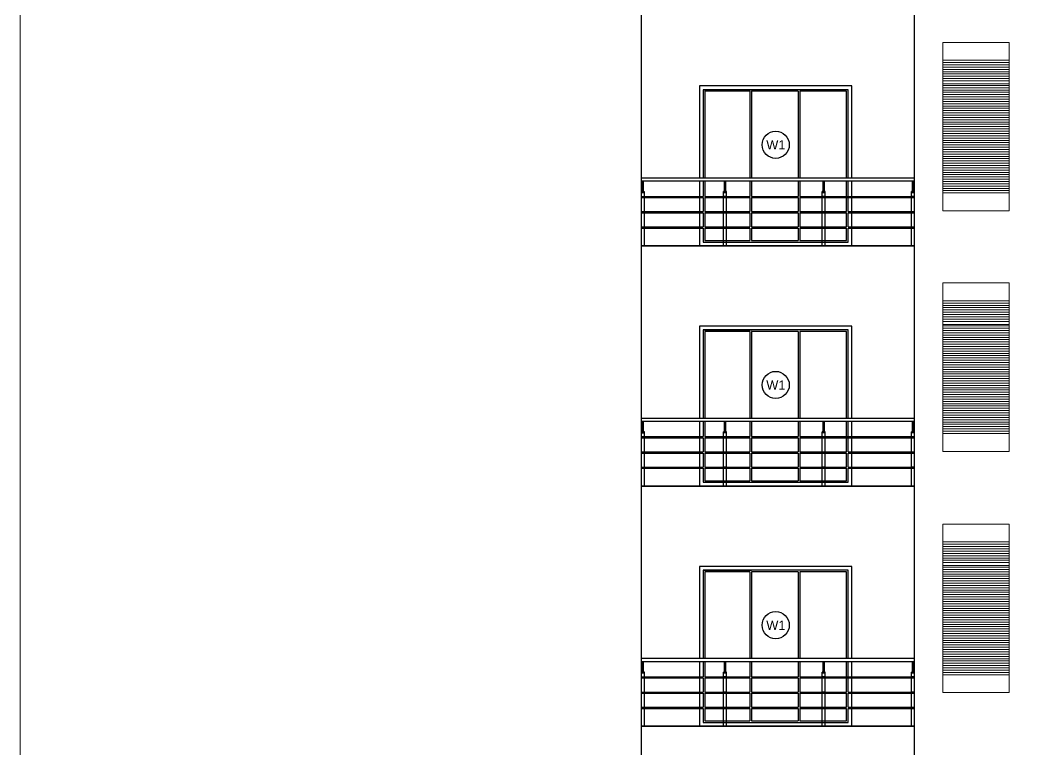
# Model space of a CAD drawing. Header units: millimetres. Extents: x -1932176 to 78768, y -1967 to 1266654.
# Drawn here: x -535414 to -522262, y 398095 to 407666 of the extents above; entities that cross this region are included whole.
import ezdxf

# ---------------------------------------------------------------- set-up
doc = ezdxf.new("R2010")
doc.units = ezdxf.units.MM
doc.layers.add('railing', color=212, linetype='Continuous', lineweight=25)
doc.layers.add('SHEET', color=7, linetype='Continuous', lineweight=13)
doc.styles.get("Standard").update_dxf_attribs({"font": 'arial.ttf'})

# ---------------------------------------------------------------- blocks, each defined once
blk = doc.blocks.new('ригеледержатель')
at = {"layer": 'railing', "ltscale": 10}
blk.add_lwpolyline([(148240, 1192435), (148270, 1192435), (148270, 1192417), (148240, 1192417)], close=True, dxfattribs=at)
blk.add_circle((148255, 1192426), 3, dxfattribs=at)

msp = doc.modelspace()

# ---------------------------------------------------------------- linework, layer by layer
at = {"ltscale": 30}
for p, q in [((-527264.24249, 391654.59026), (-527264.24249, 418204.59026)), ((-523684.24209, 404704.59026), (-523684.24209, 407854.59026)), ((-524554.90031, 406752.09026), (-526454.90031, 406752.09026)), ((-526454.90031, 406752.09026), (-526454.90031, 406277.3923)), ((-526454.90031, 406752.09026), (-525821.90031, 406752.09026)), ((-525841.90031, 406732.09026), (-525841.90031, 405596.61926)), ((-525821.90031, 406732.09026), (-525821.90031, 405596.61926)), ((-525207.90031, 406732.09026), (-525207.90031, 405596.61926)), ((-524554.90031, 406752.09026), (-525187.90031, 406752.09026)), ((-525187.90031, 406732.09026), (-525187.90031, 405596.61926)), ((-527264.24249, 405596.61926), (-523684.24192, 405596.61926)), ((-527264.24249, 404704.59026), (-527264.24249, 405556.61926)), ((-527264.24249, 405556.61926), (-527236.24249, 405556.61926)), ((-527264.24249, 405556.61926), (-523684.24192, 405556.61926)), ((-525841.90031, 405556.61926), (-525841.90031, 405354.61926)), ((-525821.90031, 405556.61926), (-525821.90031, 405354.61926)), ((-525207.90031, 405556.61926), (-525207.90031, 405354.61926)), ((-525187.90031, 405556.61926), (-525187.90031, 405354.61926)), ((-523712.24192, 405556.61926), (-523684.24192, 405556.61926)), ((-523684.24192, 404704.59026), (-523684.24192, 405556.61926)), ((-527264.24249, 405354.61926), (-527224.24249, 405354.61926)), ((-527264.24249, 405354.61926), (-526454.90031, 405354.61926)), ((-526434.90031, 405354.61926), (-525841.90031, 405354.61926)), ((-525821.90031, 405354.61926), (-525207.90031, 405354.61926)), ((-525187.90031, 405354.61926), (-523684.24192, 405354.61926)), ((-523724.24192, 405354.61926), (-523684.24192, 405354.61926)), ((-527264.24249, 405338.61926), (-527224.24249, 405338.61926)), ((-527264.24249, 405338.61926), (-526454.90031, 405338.61926)), ((-526434.90031, 405338.61926), (-525841.90031, 405338.61926)), ((-525841.90031, 405338.61926), (-525841.90031, 405154.61926)), ((-525821.90031, 405338.61926), (-525821.90031, 405154.61926)), ((-525821.90031, 405338.61926), (-525207.90031, 405338.61926)), ((-525207.90031, 405338.61926), (-525207.90031, 405154.61926)), ((-525187.90031, 405338.61926), (-525187.90031, 405154.61926)), ((-525187.90031, 405338.61926), (-523684.24192, 405338.61926)), ((-523724.24192, 405338.61926), (-523684.24192, 405338.61926)), ((-527264.24249, 405154.61926), (-527224.24249, 405154.61926)), ((-527264.24249, 405154.61926), (-526454.90031, 405154.61926)), ((-527264.24249, 405138.61926), (-527224.24249, 405138.61926)), ((-527264.24249, 405138.61926), (-526454.90031, 405138.61926)), ((-526434.90031, 405154.61926), (-525841.90031, 405154.61926)), ((-526434.90031, 405138.61926), (-525841.90031, 405138.61926)), ((-525841.90031, 405138.61926), (-525841.90031, 404954.61926)), ((-525821.90031, 405154.61926), (-525207.90031, 405154.61926)), ((-525821.90031, 405138.61926), (-525821.90031, 404954.61926)), ((-525821.90031, 405138.61926), (-525207.90031, 405138.61926)), ((-525207.90031, 405138.61926), (-525207.90031, 404954.61926)), ((-525187.90031, 405154.61926), (-524574.90031, 405154.61926)), ((-525187.90031, 405138.61926), (-525187.90031, 404954.61926)), ((-525187.90031, 405138.61926), (-524574.90031, 405138.61926)), ((-524554.90031, 405154.61926), (-523684.24192, 405154.61926)), ((-524554.90031, 405138.61926), (-523684.24192, 405138.61926)), ((-523724.24192, 405154.61926), (-523684.24192, 405154.61926)), ((-523724.24192, 405138.61926), (-523684.24192, 405138.61926)), ((-527264.24249, 404954.61926), (-527224.24249, 404954.61926)), ((-527264.24249, 404954.61926), (-526454.90031, 404954.61926)), ((-527264.24249, 404938.61926), (-527224.24249, 404938.61926)), ((-527264.24249, 404938.61926), (-526454.90031, 404938.61926)), ((-526434.90031, 404954.61926), (-525841.90031, 404954.61926)), ((-526434.90031, 404938.61926), (-525841.90031, 404938.61926)), ((-525841.90031, 404938.61926), (-525841.90031, 404774.59026)), ((-525821.90031, 404954.61926), (-525207.90031, 404954.61926)), ((-525821.90031, 404938.61926), (-525821.90031, 404774.59026)), ((-525821.90031, 404938.61926), (-525207.90031, 404938.61926)), ((-525207.90031, 404938.61926), (-525207.90031, 404774.59026)), ((-525187.90031, 404954.61926), (-524574.90031, 404954.61926)), ((-525187.90031, 404938.61926), (-525187.90031, 404774.59026)), ((-525187.90031, 404938.61926), (-524574.90031, 404938.61926)), ((-524554.90031, 404954.61926), (-523684.24192, 404954.61926)), ((-524554.90031, 404938.61926), (-523684.24192, 404938.61926)), ((-523724.24192, 404954.61926), (-523684.24192, 404954.61926)), ((-523724.24192, 404938.61926), (-523684.24192, 404938.61926)), ((-523684.24209, 404704.59026), (-527264.24249, 404704.59026)), ((-523684.24209, 404704.59026), (-527264.24249, 404704.59026)), ((-527264.24249, 404704.59026), (-527224.24249, 404704.59026)), ((-527264.24249, 404704.59026), (-523684.24192, 404704.59026)), ((-523724.24192, 404704.59026), (-523684.24192, 404704.59026)), ((-523684.24209, 401554.59026), (-523684.24209, 404704.59026)), ((-524554.90031, 403602.09026), (-526454.90031, 403602.09026)), ((-526454.90031, 403602.09026), (-526454.90031, 403127.3923)), ((-526454.90031, 403602.09026), (-525821.90031, 403602.09026)), ((-525841.90031, 403582.09026), (-525841.90031, 402446.61926)), ((-525821.90031, 403582.09026), (-525821.90031, 402446.61926)), ((-525207.90031, 403582.09026), (-525207.90031, 402446.61926)), ((-524554.90031, 403602.09026), (-525187.90031, 403602.09026)), ((-525187.90031, 403582.09026), (-525187.90031, 402446.61926)), ((-527264.24249, 402446.61926), (-523684.24192, 402446.61926)), ((-527264.24249, 401554.59026), (-527264.24249, 402406.61926)), ((-527264.24249, 402406.61926), (-527236.24249, 402406.61926)), ((-527264.24249, 402406.61926), (-523684.24192, 402406.61926)), ((-525841.90031, 402406.61926), (-525841.90031, 402204.61926)), ((-525821.90031, 402406.61926), (-525821.90031, 402204.61926)), ((-525207.90031, 402406.61926), (-525207.90031, 402204.61926)), ((-525187.90031, 402406.61926), (-525187.90031, 402204.61926)), ((-523712.24192, 402406.61926), (-523684.24192, 402406.61926)), ((-523684.24192, 401554.59026), (-523684.24192, 402406.61926)), ((-527264.24249, 402204.61926), (-527224.24249, 402204.61926)), ((-527264.24249, 402204.61926), (-526454.90031, 402204.61926)), ((-526434.90031, 402204.61926), (-525841.90031, 402204.61926)), ((-525821.90031, 402204.61926), (-525207.90031, 402204.61926)), ((-525187.90031, 402204.61926), (-523684.24192, 402204.61926)), ((-523724.24192, 402204.61926), (-523684.24192, 402204.61926)), ((-527264.24249, 402188.61926), (-527224.24249, 402188.61926)), ((-527264.24249, 402188.61926), (-526454.90031, 402188.61926)), ((-526434.90031, 402188.61926), (-525841.90031, 402188.61926)), ((-525841.90031, 402188.61926), (-525841.90031, 402004.61926)), ((-525821.90031, 402188.61926), (-525821.90031, 402004.61926)), ((-525821.90031, 402188.61926), (-525207.90031, 402188.61926)), ((-525207.90031, 402188.61926), (-525207.90031, 402004.61926)), ((-525187.90031, 402188.61926), (-525187.90031, 402004.61926)), ((-525187.90031, 402188.61926), (-523684.24192, 402188.61926)), ((-523724.24192, 402188.61926), (-523684.24192, 402188.61926)), ((-527264.24249, 402004.61926), (-527224.24249, 402004.61926)), ((-527264.24249, 402004.61926), (-526454.90031, 402004.61926)), ((-527264.24249, 401988.61926), (-527224.24249, 401988.61926)), ((-527264.24249, 401988.61926), (-526454.90031, 401988.61926)), ((-526434.90031, 402004.61926), (-525841.90031, 402004.61926)), ((-526434.90031, 401988.61926), (-525841.90031, 401988.61926)), ((-525841.90031, 401988.61926), (-525841.90031, 401804.61926)), ((-525821.90031, 402004.61926), (-525207.90031, 402004.61926)), ((-525821.90031, 401988.61926), (-525821.90031, 401804.61926)), ((-525821.90031, 401988.61926), (-525207.90031, 401988.61926)), ((-525207.90031, 401988.61926), (-525207.90031, 401804.61926)), ((-525187.90031, 402004.61926), (-524574.90031, 402004.61926)), ((-525187.90031, 401988.61926), (-525187.90031, 401804.61926)), ((-525187.90031, 401988.61926), (-524574.90031, 401988.61926)), ((-524554.90031, 402004.61926), (-523684.24192, 402004.61926)), ((-524554.90031, 401988.61926), (-523684.24192, 401988.61926)), ((-523724.24192, 402004.61926), (-523684.24192, 402004.61926)), ((-523724.24192, 401988.61926), (-523684.24192, 401988.61926)), ((-527264.24249, 401804.61926), (-527224.24249, 401804.61926)), ((-527264.24249, 401804.61926), (-526454.90031, 401804.61926)), ((-526434.90031, 401804.61926), (-525841.90031, 401804.61926)), ((-525821.90031, 401804.61926), (-525207.90031, 401804.61926)), ((-525187.90031, 401804.61926), (-524574.90031, 401804.61926)), ((-524554.90031, 401804.61926), (-523684.24192, 401804.61926)), ((-523724.24192, 401804.61926), (-523684.24192, 401804.61926)), ((-527264.24249, 401788.61926), (-527224.24249, 401788.61926)), ((-527264.24249, 401788.61926), (-526454.90031, 401788.61926)), ((-526434.90031, 401788.61926), (-525841.90031, 401788.61926)), ((-525841.90031, 401788.61926), (-525841.90031, 401624.59026)), ((-525821.90031, 401788.61926), (-525821.90031, 401624.59026)), ((-525821.90031, 401788.61926), (-525207.90031, 401788.61926)), ((-525207.90031, 401788.61926), (-525207.90031, 401624.59026)), ((-525187.90031, 401788.61926), (-525187.90031, 401624.59026)), ((-525187.90031, 401788.61926), (-524574.90031, 401788.61926)), ((-524554.90031, 401788.61926), (-523684.24192, 401788.61926)), ((-523724.24192, 401788.61926), (-523684.24192, 401788.61926)), ((-523684.24209, 401554.59026), (-527264.24249, 401554.59026)), ((-523684.24209, 401554.59026), (-527264.24249, 401554.59026)), ((-527264.24249, 401554.59026), (-527224.24249, 401554.59026)), ((-527264.24249, 401554.59026), (-523684.24192, 401554.59026)), ((-523724.24192, 401554.59026), (-523684.24192, 401554.59026)), ((-523684.24209, 398404.59026), (-523684.24209, 401554.59026)), ((-524554.90031, 400452.09026), (-526454.90031, 400452.09026)), ((-526454.90031, 400452.09026), (-526454.90031, 399977.3923)), ((-526454.90031, 400452.09026), (-525821.90031, 400452.09026)), ((-525841.90031, 400432.09026), (-525841.90031, 399296.61926)), ((-525821.90031, 400432.09026), (-525821.90031, 399296.61926)), ((-525207.90031, 400432.09026), (-525207.90031, 399296.61926)), ((-524554.90031, 400452.09026), (-525187.90031, 400452.09026)), ((-525187.90031, 400432.09026), (-525187.90031, 399296.61926)), ((-527264.24249, 399296.61926), (-523684.24192, 399296.61926)), ((-527264.24249, 398404.59026), (-527264.24249, 399256.61926)), ((-527264.24249, 399256.61926), (-527236.24249, 399256.61926)), ((-527264.24249, 399256.61926), (-523684.24192, 399256.61926)), ((-525841.90031, 399256.61926), (-525841.90031, 399054.61926)), ((-525821.90031, 399256.61926), (-525821.90031, 399054.61926)), ((-525207.90031, 399256.61926), (-525207.90031, 399054.61926)), ((-525187.90031, 399256.61926), (-525187.90031, 399054.61926)), ((-523712.24192, 399256.61926), (-523684.24192, 399256.61926)), ((-523684.24192, 398404.59026), (-523684.24192, 399256.61926)), ((-527264.24249, 399054.61926), (-527224.24249, 399054.61926)), ((-527264.24249, 399054.61926), (-526454.90031, 399054.61926)), ((-527264.24249, 399038.61926), (-527224.24249, 399038.61926)), ((-527264.24249, 399038.61926), (-526454.90031, 399038.61926)), ((-526434.90031, 399054.61926), (-525841.90031, 399054.61926)), ((-526434.90031, 399038.61926), (-525841.90031, 399038.61926)), ((-525841.90031, 399038.61926), (-525841.90031, 398854.61926)), ((-525821.90031, 399054.61926), (-525207.90031, 399054.61926)), ((-525821.90031, 399038.61926), (-525821.90031, 398854.61926)), ((-525821.90031, 399038.61926), (-525207.90031, 399038.61926)), ((-525207.90031, 399038.61926), (-525207.90031, 398854.61926)), ((-525187.90031, 399054.61926), (-523684.24192, 399054.61926)), ((-525187.90031, 399038.61926), (-525187.90031, 398854.61926)), ((-525187.90031, 399038.61926), (-523684.24192, 399038.61926)), ((-523724.24192, 399054.61926), (-523684.24192, 399054.61926)), ((-523724.24192, 399038.61926), (-523684.24192, 399038.61926)), ((-527264.24249, 398854.61926), (-527224.24249, 398854.61926)), ((-527264.24249, 398854.61926), (-526454.90031, 398854.61926)), ((-527264.24249, 398838.61926), (-527224.24249, 398838.61926)), ((-527264.24249, 398838.61926), (-526454.90031, 398838.61926)), ((-526434.90031, 398854.61926), (-525841.90031, 398854.61926)), ((-526434.90031, 398838.61926), (-525841.90031, 398838.61926)), ((-525841.90031, 398838.61926), (-525841.90031, 398654.61926)), ((-525821.90031, 398854.61926), (-525207.90031, 398854.61926)), ((-525821.90031, 398838.61926), (-525821.90031, 398654.61926)), ((-525821.90031, 398838.61926), (-525207.90031, 398838.61926)), ((-525207.90031, 398838.61926), (-525207.90031, 398654.61926)), ((-525187.90031, 398854.61926), (-524574.90031, 398854.61926)), ((-525187.90031, 398838.61926), (-525187.90031, 398654.61926)), ((-525187.90031, 398838.61926), (-524574.90031, 398838.61926)), ((-524554.90031, 398854.61926), (-523684.24192, 398854.61926)), ((-524554.90031, 398838.61926), (-523684.24192, 398838.61926)), ((-523724.24192, 398854.61926), (-523684.24192, 398854.61926)), ((-523724.24192, 398838.61926), (-523684.24192, 398838.61926)), ((-527264.24249, 398654.61926), (-527224.24249, 398654.61926)), ((-527264.24249, 398654.61926), (-526454.90031, 398654.61926)), ((-526434.90031, 398654.61926), (-525841.90031, 398654.61926)), ((-525821.90031, 398654.61926), (-525207.90031, 398654.61926)), ((-525187.90031, 398654.61926), (-524574.90031, 398654.61926)), ((-524554.90031, 398654.61926), (-523684.24192, 398654.61926)), ((-523724.24192, 398654.61926), (-523684.24192, 398654.61926)), ((-527264.24249, 398638.61926), (-527224.24249, 398638.61926)), ((-527264.24249, 398638.61926), (-526454.90031, 398638.61926)), ((-526434.90031, 398638.61926), (-525841.90031, 398638.61926)), ((-525841.90031, 398638.61926), (-525841.90031, 398474.59026)), ((-525821.90031, 398638.61926), (-525821.90031, 398474.59026)), ((-525821.90031, 398638.61926), (-525207.90031, 398638.61926)), ((-525207.90031, 398638.61926), (-525207.90031, 398474.59026)), ((-525187.90031, 398638.61926), (-525187.90031, 398474.59026)), ((-525187.90031, 398638.61926), (-524574.90031, 398638.61926)), ((-524554.90031, 398638.61926), (-523684.24192, 398638.61926)), ((-523724.24192, 398638.61926), (-523684.24192, 398638.61926)), ((-523684.24209, 398404.59026), (-527264.24249, 398404.59026)), ((-523684.24209, 398404.59026), (-527264.24249, 398404.59026)), ((-527264.24249, 398404.59026), (-527224.24249, 398404.59026)), ((-527264.24249, 398404.59026), (-523684.24192, 398404.59026)), ((-523724.24192, 398404.59026), (-523684.24192, 398404.59026)), ((-523684.24209, 395254.59026), (-523684.24209, 398404.59026))]:
    msp.add_line(p, q, dxfattribs=at)
at = {"color": 254, "linetype": 'Continuous', "lineweight": 15, "ltscale": 50, "transparency": 33554493}
for p, q in [((-522443.54135, 407139.13249), (-523314.84383, 407139.13249)), ((-522443.54135, 407109.13249), (-523314.84383, 407109.13249)), ((-522443.54135, 407079.13249), (-523314.84383, 407079.13249)), ((-522443.54135, 407079.13249), (-523314.84383, 407079.13249)), ((-522443.54135, 407049.13249), (-523314.84383, 407049.13249)), ((-522443.54135, 407019.13249), (-523314.84383, 407019.13249)), ((-522443.54135, 406989.13249), (-523314.84383, 406989.13249)), ((-522443.54135, 406959.13249), (-523314.84383, 406959.13249)), ((-522443.54135, 406929.13249), (-523314.84383, 406929.13249)), ((-522443.54135, 406899.13249), (-523314.84383, 406899.13249)), ((-522443.54135, 406899.13249), (-523314.84383, 406899.13249)), ((-522443.54135, 406869.13249), (-523314.84383, 406869.13249)), ((-522443.54135, 406829.13249), (-523314.84383, 406829.13249)), ((-522443.54135, 406809.13249), (-523314.84383, 406809.13249)), ((-522443.54135, 406779.13249), (-523314.84383, 406779.13249)), ((-522443.54135, 406749.13249), (-523314.84383, 406749.13249)), ((-522443.54135, 406719.13249), (-523314.84383, 406719.13249)), ((-522443.54135, 406719.13249), (-523314.84383, 406719.13249)), ((-522443.54135, 406689.13249), (-523314.84383, 406689.13249)), ((-522443.54135, 406659.13249), (-523314.84383, 406659.13249)), ((-522443.54135, 406629.13249), (-523314.84383, 406629.13249)), ((-522443.54135, 406599.13249), (-523314.84383, 406599.13249)), ((-522443.54135, 406569.13249), (-523314.84383, 406569.13249)), ((-522443.54135, 406539.13249), (-523314.84383, 406539.13249)), ((-522443.54135, 406539.13249), (-523314.84383, 406539.13249)), ((-522443.54135, 406509.13249), (-523314.84383, 406509.13249)), ((-522443.54135, 406479.13249), (-523314.84383, 406479.13249)), ((-522443.54135, 406449.13249), (-523314.84383, 406449.13249)), ((-522443.54135, 406419.13249), (-523314.84383, 406419.13249)), ((-522443.54135, 406389.13249), (-523314.84383, 406389.13249)), ((-522443.54135, 406359.13249), (-523314.84383, 406359.13249)), ((-522443.54135, 406359.13249), (-523314.84383, 406359.13249)), ((-522443.54135, 406329.13249), (-523314.84383, 406329.13249)), ((-522443.54135, 406299.13249), (-523314.84383, 406299.13249)), ((-522443.54135, 406269.13249), (-523314.84383, 406269.13249)), ((-522443.54135, 406239.13249), (-523314.84383, 406239.13249)), ((-522443.54135, 406209.13249), (-523314.84383, 406209.13249)), ((-522443.54135, 406179.13249), (-523314.84383, 406179.13249)), ((-522443.54135, 406179.13249), (-523314.84383, 406179.13249)), ((-522443.54135, 406149.13249), (-523314.84383, 406149.13249)), ((-522443.54135, 406119.13249), (-523314.84383, 406119.13249)), ((-522443.54135, 406089.13249), (-523314.84383, 406089.13249)), ((-522443.54135, 406059.13249), (-523314.84383, 406059.13249)), ((-522443.54135, 406029.13249), (-523314.84383, 406029.13249)), ((-522443.54135, 405999.13249), (-523314.84383, 405999.13249)), ((-522443.54135, 405969.13249), (-523314.84383, 405969.13249)), ((-522443.54135, 405939.13249), (-523314.84383, 405939.13249)), ((-522443.54135, 405909.13249), (-523314.84383, 405909.13249)), ((-522443.54135, 405879.13249), (-523314.84383, 405879.13249)), ((-522443.54135, 405849.13249), (-523314.84383, 405849.13249)), ((-522443.54135, 405819.13249), (-523314.84383, 405819.13249)), ((-522443.54135, 405819.13249), (-523314.84383, 405819.13249)), ((-522443.54135, 405789.13249), (-523314.84383, 405789.13249)), ((-522443.54135, 405759.13249), (-523314.84383, 405759.13249)), ((-522443.54135, 405729.13249), (-523314.84383, 405729.13249)), ((-522443.54135, 405729.13249), (-523314.84383, 405729.13249)), ((-522443.54135, 405699.13249), (-523314.84383, 405699.13249)), ((-522443.54135, 405699.13249), (-523314.84383, 405699.13249)), ((-522443.54135, 405669.13249), (-523314.84383, 405669.13249)), ((-522443.54135, 405669.13249), (-523314.84383, 405669.13249)), ((-522443.54135, 405639.13249), (-523314.84383, 405639.13249)), ((-522443.54135, 405639.13249), (-523314.84383, 405639.13249)), ((-522443.54135, 405609.13249), (-523314.84383, 405609.13249)), ((-522443.54135, 405579.13249), (-523314.84383, 405579.13249)), ((-522443.54135, 405579.13249), (-523314.84383, 405579.13249)), ((-522443.54135, 405549.13249), (-523314.84383, 405549.13249)), ((-522443.54135, 405519.13249), (-523314.84383, 405519.13249)), ((-522443.54135, 405489.13249), (-523314.84383, 405489.13249)), ((-522443.54135, 405459.13249), (-523314.84383, 405459.13249)), ((-522443.54135, 405429.13249), (-523314.84383, 405429.13249)), ((-522443.54135, 405399.13249), (-523314.84383, 405399.13249)), ((-522443.54135, 403985.39628), (-523314.84383, 403985.39628)), ((-522443.54135, 403955.39628), (-523314.84383, 403955.39628)), ((-522443.54135, 403925.39628), (-523314.84383, 403925.39628)), ((-522443.54135, 403925.39628), (-523314.84383, 403925.39628)), ((-522443.54135, 403895.39628), (-523314.84383, 403895.39628)), ((-522443.54135, 403865.39628), (-523314.84383, 403865.39628)), ((-522443.54135, 403835.39628), (-523314.84383, 403835.39628)), ((-522443.54135, 403805.39628), (-523314.84383, 403805.39628)), ((-522443.54135, 403775.39628), (-523314.84383, 403775.39628)), ((-522443.54135, 403745.39628), (-523314.84383, 403745.39628)), ((-522443.54135, 403745.39628), (-523314.84383, 403745.39628)), ((-522443.54135, 403715.39628), (-523314.84383, 403715.39628)), ((-522443.54135, 403675.39628), (-523314.84383, 403675.39628)), ((-522443.54135, 403655.39628), (-523314.84383, 403655.39628)), ((-522443.54135, 403625.39628), (-523314.84383, 403625.39628)), ((-522443.54135, 403595.39628), (-523314.84383, 403595.39628)), ((-522443.54135, 403565.39628), (-523314.84383, 403565.39628)), ((-522443.54135, 403565.39628), (-523314.84383, 403565.39628)), ((-522443.54135, 403535.39628), (-523314.84383, 403535.39628)), ((-522443.54135, 403505.39628), (-523314.84383, 403505.39628)), ((-522443.54135, 403475.39628), (-523314.84383, 403475.39628)), ((-522443.54135, 403445.39628), (-523314.84383, 403445.39628)), ((-522443.54135, 403415.39628), (-523314.84383, 403415.39628)), ((-522443.54135, 403385.39628), (-523314.84383, 403385.39628)), ((-522443.54135, 403385.39628), (-523314.84383, 403385.39628)), ((-522443.54135, 403355.39628), (-523314.84383, 403355.39628)), ((-522443.54135, 403325.39628), (-523314.84383, 403325.39628)), ((-522443.54135, 403295.39628), (-523314.84383, 403295.39628)), ((-522443.54135, 403265.39628), (-523314.84383, 403265.39628)), ((-522443.54135, 403235.39628), (-523314.84383, 403235.39628)), ((-522443.54135, 403205.39628), (-523314.84383, 403205.39628)), ((-522443.54135, 403205.39628), (-523314.84383, 403205.39628)), ((-522443.54135, 403175.39628), (-523314.84383, 403175.39628)), ((-522443.54135, 403145.39628), (-523314.84383, 403145.39628)), ((-522443.54135, 403115.39628), (-523314.84383, 403115.39628)), ((-522443.54135, 403085.39628), (-523314.84383, 403085.39628)), ((-522443.54135, 403055.39628), (-523314.84383, 403055.39628)), ((-522443.54135, 403025.39628), (-523314.84383, 403025.39628)), ((-522443.54135, 403025.39628), (-523314.84383, 403025.39628)), ((-522443.54135, 402995.39628), (-523314.84383, 402995.39628)), ((-522443.54135, 402965.39628), (-523314.84383, 402965.39628)), ((-522443.54135, 402935.39628), (-523314.84383, 402935.39628)), ((-522443.54135, 402905.39628), (-523314.84383, 402905.39628)), ((-522443.54135, 402875.39628), (-523314.84383, 402875.39628)), ((-522443.54135, 402845.39628), (-523314.84383, 402845.39628)), ((-522443.54135, 402815.39628), (-523314.84383, 402815.39628)), ((-522443.54135, 402785.39628), (-523314.84383, 402785.39628)), ((-522443.54135, 402755.39628), (-523314.84383, 402755.39628)), ((-522443.54135, 402725.39628), (-523314.84383, 402725.39628)), ((-522443.54135, 402695.39628), (-523314.84383, 402695.39628)), ((-522443.54135, 402665.39628), (-523314.84383, 402665.39628)), ((-522443.54135, 402665.39628), (-523314.84383, 402665.39628)), ((-522443.54135, 402635.39628), (-523314.84383, 402635.39628)), ((-522443.54135, 402605.39628), (-523314.84383, 402605.39628)), ((-522443.54135, 402575.39628), (-523314.84383, 402575.39628)), ((-522443.54135, 402575.39628), (-523314.84383, 402575.39628)), ((-522443.54135, 402545.39628), (-523314.84383, 402545.39628)), ((-522443.54135, 402545.39628), (-523314.84383, 402545.39628)), ((-522443.54135, 402515.39628), (-523314.84383, 402515.39628)), ((-522443.54135, 402515.39628), (-523314.84383, 402515.39628)), ((-522443.54135, 402485.39628), (-523314.84383, 402485.39628)), ((-522443.54135, 402485.39628), (-523314.84383, 402485.39628)), ((-522443.54135, 402455.39628), (-523314.84383, 402455.39628)), ((-522443.54135, 402425.39628), (-523314.84383, 402425.39628)), ((-522443.54135, 402425.39628), (-523314.84383, 402425.39628)), ((-522443.54135, 402395.39628), (-523314.84383, 402395.39628)), ((-522443.54135, 402365.39628), (-523314.84383, 402365.39628)), ((-522443.54135, 402335.39628), (-523314.84383, 402335.39628)), ((-522443.54135, 402305.39628), (-523314.84383, 402305.39628)), ((-522443.54135, 402275.39628), (-523314.84383, 402275.39628)), ((-522443.54135, 402245.39628), (-523314.84383, 402245.39628)), ((-522443.54135, 400821.84315), (-523314.84383, 400821.84315)), ((-522443.54135, 400791.84315), (-523314.84383, 400791.84315)), ((-522443.54135, 400761.84315), (-523314.84383, 400761.84315)), ((-522443.54135, 400761.84315), (-523314.84383, 400761.84315)), ((-522443.54135, 400731.84315), (-523314.84383, 400731.84315)), ((-522443.54135, 400701.84315), (-523314.84383, 400701.84315)), ((-522443.54135, 400671.84315), (-523314.84383, 400671.84315)), ((-522443.54135, 400641.84315), (-523314.84383, 400641.84315)), ((-522443.54135, 400611.84315), (-523314.84383, 400611.84315)), ((-522443.54135, 400581.84315), (-523314.84383, 400581.84315)), ((-522443.54135, 400581.84315), (-523314.84383, 400581.84315)), ((-522443.54135, 400551.84315), (-523314.84383, 400551.84315)), ((-522443.54135, 400511.84315), (-523314.84383, 400511.84315)), ((-522443.54135, 400491.84315), (-523314.84383, 400491.84315)), ((-522443.54135, 400461.84315), (-523314.84383, 400461.84315)), ((-522443.54135, 400431.84315), (-523314.84383, 400431.84315)), ((-522443.54135, 400401.84315), (-523314.84383, 400401.84315)), ((-522443.54135, 400401.84315), (-523314.84383, 400401.84315)), ((-522443.54135, 400371.84315), (-523314.84383, 400371.84315)), ((-522443.54135, 400341.84315), (-523314.84383, 400341.84315)), ((-522443.54135, 400311.84315), (-523314.84383, 400311.84315)), ((-522443.54135, 400281.84315), (-523314.84383, 400281.84315)), ((-522443.54135, 400251.84315), (-523314.84383, 400251.84315)), ((-522443.54135, 400221.84315), (-523314.84383, 400221.84315)), ((-522443.54135, 400221.84315), (-523314.84383, 400221.84315)), ((-522443.54135, 400191.84315), (-523314.84383, 400191.84315)), ((-522443.54135, 400161.84315), (-523314.84383, 400161.84315)), ((-522443.54135, 400131.84315), (-523314.84383, 400131.84315)), ((-522443.54135, 400101.84315), (-523314.84383, 400101.84315)), ((-522443.54135, 400071.84315), (-523314.84383, 400071.84315)), ((-522443.54135, 400041.84315), (-523314.84383, 400041.84315)), ((-522443.54135, 400041.84315), (-523314.84383, 400041.84315)), ((-522443.54135, 400011.84315), (-523314.84383, 400011.84315)), ((-522443.54135, 399981.84315), (-523314.84383, 399981.84315)), ((-522443.54135, 399951.84315), (-523314.84383, 399951.84315)), ((-522443.54135, 399921.84315), (-523314.84383, 399921.84315)), ((-522443.54135, 399891.84315), (-523314.84383, 399891.84315)), ((-522443.54135, 399861.84315), (-523314.84383, 399861.84315)), ((-522443.54135, 399861.84315), (-523314.84383, 399861.84315)), ((-522443.54135, 399831.84315), (-523314.84383, 399831.84315)), ((-522443.54135, 399801.84315), (-523314.84383, 399801.84315)), ((-522443.54135, 399771.84315), (-523314.84383, 399771.84315)), ((-522443.54135, 399741.84315), (-523314.84383, 399741.84315)), ((-522443.54135, 399711.84315), (-523314.84383, 399711.84315)), ((-522443.54135, 399681.84315), (-523314.84383, 399681.84315)), ((-522443.54135, 399651.84315), (-523314.84383, 399651.84315)), ((-522443.54135, 399621.84315), (-523314.84383, 399621.84315)), ((-522443.54135, 399591.84315), (-523314.84383, 399591.84315)), ((-522443.54135, 399561.84315), (-523314.84383, 399561.84315)), ((-522443.54135, 399531.84315), (-523314.84383, 399531.84315)), ((-522443.54135, 399501.84315), (-523314.84383, 399501.84315)), ((-522443.54135, 399501.84315), (-523314.84383, 399501.84315)), ((-522443.54135, 399471.84315), (-523314.84383, 399471.84315)), ((-522443.54135, 399441.84315), (-523314.84383, 399441.84315)), ((-522443.54135, 399411.84315), (-523314.84383, 399411.84315)), ((-522443.54135, 399411.84315), (-523314.84383, 399411.84315)), ((-522443.54135, 399381.84315), (-523314.84383, 399381.84315)), ((-522443.54135, 399381.84315), (-523314.84383, 399381.84315)), ((-522443.54135, 399351.84315), (-523314.84383, 399351.84315)), ((-522443.54135, 399351.84315), (-523314.84383, 399351.84315)), ((-522443.54135, 399321.84315), (-523314.84383, 399321.84315)), ((-522443.54135, 399321.84315), (-523314.84383, 399321.84315)), ((-522443.54135, 399291.84315), (-523314.84383, 399291.84315)), ((-522443.54135, 399261.84315), (-523314.84383, 399261.84315)), ((-522443.54135, 399261.84315), (-523314.84383, 399261.84315)), ((-522443.54135, 399231.84315), (-523314.84383, 399231.84315)), ((-522443.54135, 399201.84315), (-523314.84383, 399201.84315)), ((-522443.54135, 399171.84315), (-523314.84383, 399171.84315)), ((-522443.54135, 399141.84315), (-523314.84383, 399141.84315)), ((-522443.54135, 399111.84315), (-523314.84383, 399111.84315)), ((-522443.54135, 399081.84315), (-523314.84383, 399081.84315))]:
    msp.add_line(p, q, dxfattribs=at)
at = {"ltscale": 10}
for p, q in [((-527252.24249, 405414.59026), (-527252.24249, 405556.61926)), ((-527236.24249, 405414.59026), (-527236.24249, 405556.61926)), ((-526175.91753, 405416.61926), (-526175.91753, 405556.61926)), ((-526159.91753, 405416.61926), (-526159.91753, 405556.61926)), ((-524882.01452, 405416.61926), (-524882.01452, 405556.61926)), ((-524866.01452, 405416.61926), (-524866.01452, 405556.61926)), ((-523712.24192, 405416.61926), (-523712.24192, 405556.61926)), ((-523696.24192, 405416.61926), (-523696.24192, 405556.61926)), ((-527264.24249, 405352.59026), (-527264.24249, 405404.59026)), ((-527224.24249, 405352.59026), (-527224.24249, 405404.59026)), ((-527224.24249, 405152.59026), (-527224.24249, 405352.59026)), ((-526187.91753, 405354.61926), (-526187.91753, 405406.61926)), ((-526147.91753, 405354.61926), (-526147.91753, 405406.61926)), ((-526147.91753, 405154.61926), (-526147.91753, 405354.61926)), ((-524894.01452, 405354.61926), (-524894.01452, 405406.61926)), ((-524854.01452, 405354.61926), (-524854.01452, 405406.61926)), ((-524854.01452, 405154.61926), (-524854.01452, 405354.61926)), ((-523724.24192, 405354.61926), (-523724.24192, 405406.61926)), ((-523684.24192, 405354.61926), (-523684.24192, 405406.61926)), ((-523684.24192, 405154.61926), (-523684.24192, 405354.61926)), ((-527264.24249, 405152.59026), (-527264.24249, 405336.59026)), ((-526187.91753, 405154.61926), (-526187.91753, 405338.61926)), ((-524894.01452, 405154.61926), (-524894.01452, 405338.61926)), ((-523724.24192, 405154.61926), (-523724.24192, 405338.61926)), ((-527264.24249, 404952.59026), (-527264.24249, 405136.59026)), ((-527224.24249, 404952.59026), (-527224.24249, 405152.59026)), ((-526187.91753, 404954.61926), (-526187.91753, 405138.61926)), ((-526147.91753, 404954.61926), (-526147.91753, 405154.61926)), ((-524894.01452, 404954.61926), (-524894.01452, 405138.61926)), ((-524854.01452, 404954.61926), (-524854.01452, 405154.61926)), ((-523724.24192, 404954.61926), (-523724.24192, 405138.61926)), ((-523684.24192, 404954.61926), (-523684.24192, 405154.61926)), ((-527264.24249, 404704.59026), (-527264.24249, 404936.59026)), ((-527224.24249, 404704.59026), (-527224.24249, 404952.59026)), ((-526187.91753, 404706.61926), (-526187.91753, 404938.61926)), ((-526147.91753, 404704.59026), (-526147.91753, 404954.61926)), ((-524894.01452, 404706.61926), (-524894.01452, 404938.61926)), ((-524854.01452, 404704.59026), (-524854.01452, 404954.61926)), ((-523724.24192, 404706.61926), (-523724.24192, 404938.61926)), ((-523684.24192, 404704.59026), (-523684.24192, 404954.61926)), ((-527252.24249, 402264.59026), (-527252.24249, 402406.61926)), ((-527236.24249, 402264.59026), (-527236.24249, 402406.61926)), ((-526175.91753, 402266.61926), (-526175.91753, 402406.61926)), ((-526159.91753, 402266.61926), (-526159.91753, 402406.61926)), ((-524882.01452, 402266.61926), (-524882.01452, 402406.61926)), ((-524866.01452, 402266.61926), (-524866.01452, 402406.61926)), ((-523712.24192, 402266.61926), (-523712.24192, 402406.61926)), ((-523696.24192, 402266.61926), (-523696.24192, 402406.61926)), ((-527264.24249, 402202.59026), (-527264.24249, 402254.59026)), ((-527224.24249, 402202.59026), (-527224.24249, 402254.59026)), ((-527224.24249, 402002.59026), (-527224.24249, 402202.59026)), ((-526187.91753, 402204.61926), (-526187.91753, 402256.61926)), ((-526147.91753, 402204.61926), (-526147.91753, 402256.61926)), ((-526147.91753, 402004.61926), (-526147.91753, 402204.61926)), ((-524894.01452, 402204.61926), (-524894.01452, 402256.61926)), ((-524854.01452, 402204.61926), (-524854.01452, 402256.61926)), ((-524854.01452, 402004.61926), (-524854.01452, 402204.61926)), ((-523724.24192, 402204.61926), (-523724.24192, 402256.61926)), ((-523684.24192, 402204.61926), (-523684.24192, 402256.61926)), ((-523684.24192, 402004.61926), (-523684.24192, 402204.61926)), ((-527264.24249, 402002.59026), (-527264.24249, 402186.59026)), ((-526187.91753, 402004.61926), (-526187.91753, 402188.61926)), ((-524894.01452, 402004.61926), (-524894.01452, 402188.61926)), ((-523724.24192, 402004.61926), (-523724.24192, 402188.61926)), ((-527264.24249, 401802.59026), (-527264.24249, 401986.59026)), ((-527224.24249, 401802.59026), (-527224.24249, 402002.59026)), ((-526187.91753, 401804.61926), (-526187.91753, 401988.61926)), ((-526147.91753, 401804.61926), (-526147.91753, 402004.61926)), ((-524894.01452, 401804.61926), (-524894.01452, 401988.61926)), ((-524854.01452, 401804.61926), (-524854.01452, 402004.61926)), ((-523724.24192, 401804.61926), (-523724.24192, 401988.61926)), ((-523684.24192, 401804.61926), (-523684.24192, 402004.61926)), ((-527224.24249, 401554.59026), (-527224.24249, 401802.59026)), ((-526147.91753, 401554.59026), (-526147.91753, 401804.61926)), ((-524854.01452, 401554.59026), (-524854.01452, 401804.61926)), ((-523684.24192, 401554.59026), (-523684.24192, 401804.61926)), ((-527264.24249, 401554.59026), (-527264.24249, 401786.59026)), ((-526187.91753, 401556.61926), (-526187.91753, 401788.61926)), ((-524894.01452, 401556.61926), (-524894.01452, 401788.61926)), ((-523724.24192, 401556.61926), (-523724.24192, 401788.61926)), ((-527252.24249, 399114.59026), (-527252.24249, 399256.61926)), ((-527236.24249, 399114.59026), (-527236.24249, 399256.61926)), ((-526175.91753, 399116.61926), (-526175.91753, 399256.61926)), ((-526159.91753, 399116.61926), (-526159.91753, 399256.61926)), ((-524882.01452, 399116.61926), (-524882.01452, 399256.61926)), ((-524866.01452, 399116.61926), (-524866.01452, 399256.61926)), ((-523712.24192, 399116.61926), (-523712.24192, 399256.61926)), ((-523696.24192, 399116.61926), (-523696.24192, 399256.61926)), ((-527264.24249, 399052.59026), (-527264.24249, 399104.59026)), ((-527224.24249, 399052.59026), (-527224.24249, 399104.59026)), ((-527224.24249, 398852.59026), (-527224.24249, 399052.59026)), ((-526187.91753, 399054.61926), (-526187.91753, 399106.61926)), ((-526187.91753, 398854.61926), (-526187.91753, 399038.61926)), ((-526147.91753, 399054.61926), (-526147.91753, 399106.61926)), ((-526147.91753, 398854.61926), (-526147.91753, 399054.61926)), ((-524894.01452, 399054.61926), (-524894.01452, 399106.61926)), ((-524894.01452, 398854.61926), (-524894.01452, 399038.61926)), ((-524854.01452, 399054.61926), (-524854.01452, 399106.61926)), ((-524854.01452, 398854.61926), (-524854.01452, 399054.61926)), ((-523724.24192, 399054.61926), (-523724.24192, 399106.61926)), ((-523724.24192, 398854.61926), (-523724.24192, 399038.61926)), ((-523684.24192, 399054.61926), (-523684.24192, 399106.61926)), ((-523684.24192, 398854.61926), (-523684.24192, 399054.61926)), ((-527264.24249, 398852.59026), (-527264.24249, 399036.59026)), ((-527264.24249, 398652.59026), (-527264.24249, 398836.59026)), ((-527224.24249, 398652.59026), (-527224.24249, 398852.59026)), ((-526187.91753, 398654.61926), (-526187.91753, 398838.61926)), ((-526147.91753, 398654.61926), (-526147.91753, 398854.61926)), ((-524894.01452, 398654.61926), (-524894.01452, 398838.61926)), ((-524854.01452, 398654.61926), (-524854.01452, 398854.61926)), ((-523724.24192, 398654.61926), (-523724.24192, 398838.61926)), ((-523684.24192, 398654.61926), (-523684.24192, 398854.61926)), ((-527224.24249, 398404.59026), (-527224.24249, 398652.59026)), ((-526147.91753, 398404.59026), (-526147.91753, 398654.61926)), ((-524854.01452, 398404.59026), (-524854.01452, 398654.61926)), ((-523684.24192, 398404.59026), (-523684.24192, 398654.61926)), ((-527264.24249, 398404.59026), (-527264.24249, 398636.59026)), ((-526187.91753, 398406.61926), (-526187.91753, 398638.61926)), ((-524894.01452, 398406.61926), (-524894.01452, 398638.61926)), ((-523724.24192, 398406.61926), (-523724.24192, 398638.61926))]:
    msp.add_line(p, q, dxfattribs=at)
for p, q in [((-527264.24249, 404704.59026), (-527264.24249, 405414.59026)), ((-526187.91753, 404704.59026), (-526187.91753, 405416.61926)), ((-524894.01452, 404704.59026), (-524894.01452, 405416.61926)), ((-523724.24192, 404704.59026), (-523724.24192, 405416.61926)), ((-527264.24249, 401554.59026), (-527264.24249, 402264.59026)), ((-526187.91753, 401554.59026), (-526187.91753, 402266.61926)), ((-524894.01452, 401554.59026), (-524894.01452, 402266.61926)), ((-523724.24192, 401554.59026), (-523724.24192, 402266.61926)), ((-527264.24249, 398404.59026), (-527264.24249, 399114.59026)), ((-526187.91753, 398404.59026), (-526187.91753, 399116.61926)), ((-524894.01452, 398404.59026), (-524894.01452, 399116.61926)), ((-523724.24192, 398404.59026), (-523724.24192, 399116.61926))]:
    msp.add_line(p, q)
at = {"ltscale": 100}
for p, q in [((-527236.24249, 405474.59026), (-527252.24249, 405474.59026)), ((-526159.91753, 405476.61926), (-526175.91753, 405476.61926)), ((-524866.01452, 405476.61926), (-524882.01452, 405476.61926)), ((-523696.24192, 405476.61926), (-523712.24192, 405476.61926)), ((-526159.91753, 402326.61926), (-526175.91753, 402326.61926)), ((-524866.01452, 402326.61926), (-524882.01452, 402326.61926)), ((-523696.24192, 402326.61926), (-523712.24192, 402326.61926)), ((-527236.24249, 402324.59026), (-527252.24249, 402324.59026)), ((-527236.24249, 399174.59026), (-527252.24249, 399174.59026)), ((-526159.91753, 399176.61926), (-526175.91753, 399176.61926)), ((-524866.01452, 399176.61926), (-524882.01452, 399176.61926)), ((-523696.24192, 399176.61926), (-523712.24192, 399176.61926))]:
    msp.add_line(p, q, dxfattribs=at)
at = {"linetype": 'ByBlock', "lineweight": 20}
for p, q in [((-527264.24249, 404704.59026), (-527224.24249, 404704.59026)), ((-526187.91753, 404704.59026), (-526147.91753, 404704.59026)), ((-524894.01452, 404704.59026), (-524854.01452, 404704.59026)), ((-523724.24192, 404704.59026), (-523684.24192, 404704.59026)), ((-527264.24249, 401554.59026), (-527224.24249, 401554.59026)), ((-526187.91753, 401554.59026), (-526147.91753, 401554.59026)), ((-524894.01452, 401554.59026), (-524854.01452, 401554.59026)), ((-523724.24192, 401554.59026), (-523684.24192, 401554.59026)), ((-527264.24249, 398404.59026), (-527224.24249, 398404.59026)), ((-526187.91753, 398404.59026), (-526147.91753, 398404.59026)), ((-524894.01452, 398404.59026), (-524854.01452, 398404.59026)), ((-523724.24192, 398404.59026), (-523684.24192, 398404.59026))]:
    msp.add_line(p, q, dxfattribs=at)
for points in [[(-523314.84383, 405163.68536), (-522443.54135, 405163.68536), (-522443.54135, 407373.78494), (-523314.84383, 407373.78494)], [(-523314.84383, 402009.94915), (-522443.54135, 402009.94915), (-522443.54135, 404220.04873), (-523314.84383, 404220.04873)], [(-523314.84383, 398846.39602), (-522443.54135, 398846.39602), (-522443.54135, 401056.4956), (-523314.84383, 401056.4956)]]:
    msp.add_lwpolyline(points, close=True, dxfattribs=at)
at = {"ltscale": 30}
for points in [[(-524504.90031, 405596.61926), (-524504.90031, 406802.09026), (-526504.90031, 406802.09026), (-526504.90031, 405596.61926)], [(-524554.90031, 405596.61926), (-524554.90031, 406752.09026), (-526454.90031, 406752.09026), (-526454.90031, 405596.61926)], [(-525841.90031, 406732.09026), (-526434.90031, 406732.09026), (-526434.90031, 405596.61926)], [(-525207.90031, 406732.09026), (-525821.90031, 406732.09026)], [(-524574.90031, 405596.61926), (-524574.90031, 406732.09026), (-525187.90031, 406732.09026)], [(-526504.90031, 405556.61926), (-526504.90031, 405354.61926)], [(-526454.90031, 405556.61926), (-526454.90031, 405354.61926)], [(-526434.90031, 405556.61926), (-526434.90031, 405354.61926)], [(-524574.90031, 405354.61926), (-524574.90031, 405556.61926)], [(-524554.90031, 405354.61926), (-524554.90031, 405556.61926)], [(-524504.90031, 405354.61926), (-524504.90031, 405556.61926)], [(-526504.90031, 405338.61926), (-526504.90031, 405154.61926)], [(-526454.90031, 405338.61926), (-526454.90031, 405154.61926)], [(-526434.90031, 405338.61926), (-526434.90031, 405154.61926)], [(-524574.90031, 405154.61926), (-524574.90031, 405338.61926)], [(-524554.90031, 405154.61926), (-524554.90031, 405338.61926)], [(-524504.90031, 405154.61926), (-524504.90031, 405338.61926)], [(-526504.90031, 405138.61926), (-526504.90031, 404954.61926)], [(-526454.90031, 405138.61926), (-526454.90031, 404954.61926)], [(-526434.90031, 405138.61926), (-526434.90031, 404954.61926)], [(-524574.90031, 404954.61926), (-524574.90031, 405138.61926)], [(-524554.90031, 404954.61926), (-524554.90031, 405138.61926)], [(-524504.90031, 404954.61926), (-524504.90031, 405138.61926)], [(-526504.90031, 404938.61926), (-526504.90031, 404704.59026)], [(-526454.90031, 404938.61926), (-526454.90031, 404754.59026), (-524554.90031, 404754.59026), (-524554.90031, 404938.61926)], [(-526434.90031, 404938.61926), (-526434.90031, 404774.59026), (-525841.90031, 404774.59026)], [(-525187.90031, 404774.59026), (-524574.90031, 404774.59026), (-524574.90031, 404938.61926)], [(-524504.90031, 404704.59026), (-524504.90031, 404938.61926)], [(-525821.90031, 404774.59026), (-525207.90031, 404774.59026)], [(-524504.90031, 402446.61926), (-524504.90031, 403652.09026), (-526504.90031, 403652.09026), (-526504.90031, 402446.61926)], [(-524554.90031, 402446.61926), (-524554.90031, 403602.09026), (-526454.90031, 403602.09026), (-526454.90031, 402446.61926)], [(-525841.90031, 403582.09026), (-526434.90031, 403582.09026), (-526434.90031, 402446.61926)], [(-525207.90031, 403582.09026), (-525821.90031, 403582.09026)], [(-524574.90031, 402446.61926), (-524574.90031, 403582.09026), (-525187.90031, 403582.09026)], [(-526504.90031, 402406.61926), (-526504.90031, 402204.61926)], [(-526454.90031, 402406.61926), (-526454.90031, 402204.61926)], [(-526434.90031, 402406.61926), (-526434.90031, 402204.61926)], [(-524574.90031, 402204.61926), (-524574.90031, 402406.61926)], [(-524554.90031, 402204.61926), (-524554.90031, 402406.61926)], [(-524504.90031, 402204.61926), (-524504.90031, 402406.61926)], [(-526504.90031, 402188.61926), (-526504.90031, 402004.61926)], [(-526454.90031, 402188.61926), (-526454.90031, 402004.61926)], [(-526434.90031, 402188.61926), (-526434.90031, 402004.61926)], [(-524574.90031, 402004.61926), (-524574.90031, 402188.61926)], [(-524554.90031, 402004.61926), (-524554.90031, 402188.61926)], [(-524504.90031, 402004.61926), (-524504.90031, 402188.61926)], [(-526504.90031, 401988.61926), (-526504.90031, 401804.61926)], [(-526454.90031, 401988.61926), (-526454.90031, 401804.61926)], [(-526434.90031, 401988.61926), (-526434.90031, 401804.61926)], [(-524574.90031, 401804.61926), (-524574.90031, 401988.61926)], [(-524554.90031, 401804.61926), (-524554.90031, 401988.61926)], [(-524504.90031, 401804.61926), (-524504.90031, 401988.61926)], [(-526504.90031, 401788.61926), (-526504.90031, 401554.59026)], [(-526454.90031, 401788.61926), (-526454.90031, 401604.59026), (-524554.90031, 401604.59026), (-524554.90031, 401788.61926)], [(-526434.90031, 401788.61926), (-526434.90031, 401624.59026), (-525841.90031, 401624.59026)], [(-525187.90031, 401624.59026), (-524574.90031, 401624.59026), (-524574.90031, 401788.61926)], [(-524504.90031, 401554.59026), (-524504.90031, 401788.61926)], [(-525821.90031, 401624.59026), (-525207.90031, 401624.59026)], [(-524504.90031, 399296.61926), (-524504.90031, 400502.09026), (-526504.90031, 400502.09026), (-526504.90031, 399296.61926)], [(-524554.90031, 399296.61926), (-524554.90031, 400452.09026), (-526454.90031, 400452.09026), (-526454.90031, 399296.61926)], [(-525841.90031, 400432.09026), (-526434.90031, 400432.09026), (-526434.90031, 399296.61926)], [(-525207.90031, 400432.09026), (-525821.90031, 400432.09026)], [(-524574.90031, 399296.61926), (-524574.90031, 400432.09026), (-525187.90031, 400432.09026)], [(-526504.90031, 399256.61926), (-526504.90031, 399054.61926)], [(-526454.90031, 399256.61926), (-526454.90031, 399054.61926)], [(-526434.90031, 399256.61926), (-526434.90031, 399054.61926)], [(-524574.90031, 399054.61926), (-524574.90031, 399256.61926)], [(-524554.90031, 399054.61926), (-524554.90031, 399256.61926)], [(-524504.90031, 399054.61926), (-524504.90031, 399256.61926)], [(-526504.90031, 399038.61926), (-526504.90031, 398854.61926)], [(-526454.90031, 399038.61926), (-526454.90031, 398854.61926)], [(-526434.90031, 399038.61926), (-526434.90031, 398854.61926)], [(-524574.90031, 398854.61926), (-524574.90031, 399038.61926)], [(-524554.90031, 398854.61926), (-524554.90031, 399038.61926)], [(-524504.90031, 398854.61926), (-524504.90031, 399038.61926)], [(-526504.90031, 398838.61926), (-526504.90031, 398654.61926)], [(-526454.90031, 398838.61926), (-526454.90031, 398654.61926)], [(-526434.90031, 398838.61926), (-526434.90031, 398654.61926)], [(-524574.90031, 398654.61926), (-524574.90031, 398838.61926)], [(-524554.90031, 398654.61926), (-524554.90031, 398838.61926)], [(-524504.90031, 398654.61926), (-524504.90031, 398838.61926)], [(-526504.90031, 398638.61926), (-526504.90031, 398404.59026)], [(-526454.90031, 398638.61926), (-526454.90031, 398454.59026), (-524554.90031, 398454.59026), (-524554.90031, 398638.61926)], [(-526434.90031, 398638.61926), (-526434.90031, 398474.59026), (-525841.90031, 398474.59026)], [(-525187.90031, 398474.59026), (-524574.90031, 398474.59026), (-524574.90031, 398638.61926)], [(-524504.90031, 398404.59026), (-524504.90031, 398638.61926)], [(-525821.90031, 398474.59026), (-525207.90031, 398474.59026)]]:
    msp.add_lwpolyline(points, dxfattribs=at)
at = {"ltscale": 10}
for points in [[(-527224.24249, 405414.59026), (-527264.24249, 405414.59026), (-527264.24249, 405404.59026), (-527224.24249, 405404.59026)], [(-526147.91753, 405416.61926), (-526187.91753, 405416.61926), (-526187.91753, 405406.61926), (-526147.91753, 405406.61926)], [(-524854.01452, 405416.61926), (-524894.01452, 405416.61926), (-524894.01452, 405406.61926), (-524854.01452, 405406.61926)], [(-523684.24192, 405416.61926), (-523724.24192, 405416.61926), (-523724.24192, 405406.61926), (-523684.24192, 405406.61926)], [(-527224.24249, 402264.59026), (-527264.24249, 402264.59026), (-527264.24249, 402254.59026), (-527224.24249, 402254.59026)], [(-526147.91753, 402266.61926), (-526187.91753, 402266.61926), (-526187.91753, 402256.61926), (-526147.91753, 402256.61926)], [(-524854.01452, 402266.61926), (-524894.01452, 402266.61926), (-524894.01452, 402256.61926), (-524854.01452, 402256.61926)], [(-523684.24192, 402266.61926), (-523724.24192, 402266.61926), (-523724.24192, 402256.61926), (-523684.24192, 402256.61926)], [(-527224.24249, 399114.59026), (-527264.24249, 399114.59026), (-527264.24249, 399104.59026), (-527224.24249, 399104.59026)], [(-526147.91753, 399116.61926), (-526187.91753, 399116.61926), (-526187.91753, 399106.61926), (-526147.91753, 399106.61926)], [(-524854.01452, 399116.61926), (-524894.01452, 399116.61926), (-524894.01452, 399106.61926), (-524854.01452, 399106.61926)], [(-523684.24192, 399116.61926), (-523724.24192, 399116.61926), (-523724.24192, 399106.61926), (-523684.24192, 399106.61926)]]:
    msp.add_lwpolyline(points, close=True, dxfattribs=at)
at = {"color": 252, "ltscale": 30}
for centre in [(-525504.62265, 406031.14175), (-525504.62265, 402881.14175), (-525504.62265, 399731.14175)]:
    msp.add_circle(centre, 178.13957, dxfattribs=at)
at = {"layer": 'SHEET'}
msp.add_lwpolyline([(-535414.45101, 425991.86818), (-485478.69648, 425991.86818), (-485478.69648, 388385.08004), (-535414.45101, 388385.08004)], close=True, dxfattribs=at)

# ---------------------------------------------------------------- block references
for p in [(-675499.13437, -787081.01947), (-674422.8094, -787078.99047), (-673128.90639, -787078.99047), (-671959.1338, -787078.99047), (-675499.13437, -787281.01947), (-674422.8094, -787278.99047), (-673128.90639, -787278.99047), (-671959.1338, -787278.99047), (-674422.8094, -787478.99047), (-673128.90639, -787478.99047), (-671959.1338, -787478.99047), (-675499.13437, -787481.01947), (-675499.13437, -790231.01947), (-674422.8094, -790228.99047), (-673128.90639, -790228.99047), (-671959.1338, -790228.99047), (-675499.13437, -790431.01947), (-674422.8094, -790428.99047), (-673128.90639, -790428.99047), (-671959.1338, -790428.99047), (-675499.13437, -790631.01947), (-674422.8094, -790628.99047), (-673128.90639, -790628.99047), (-671959.1338, -790628.99047), (-675499.13437, -793381.01947), (-674422.8094, -793378.99047), (-673128.90639, -793378.99047), (-671959.1338, -793378.99047), (-675499.13437, -793581.01947), (-674422.8094, -793578.99047), (-673128.90639, -793578.99047), (-671959.1338, -793578.99047), (-675499.13437, -793781.01947), (-674422.8094, -793778.99047), (-673128.90639, -793778.99047), (-671959.1338, -793778.99047)]:
    msp.add_blockref('ригеледержатель', p)

# ---------------------------------------------------------------- texts
at = {"color": 252, "transparency": 16777216, "char_height": 120, "attachment_point": 3}
for insert in [(-525376.82601, 406089.71765), (-525376.82601, 402939.71765), (-525376.82601, 399789.71765)]:
    msp.add_mtext_dynamic_manual_height_columns('W1', width=74.86437, gutter_width=11139.68641, heights=[0], dxfattribs=dict(at, insert=insert))

doc.saveas('drawing.dxf')
